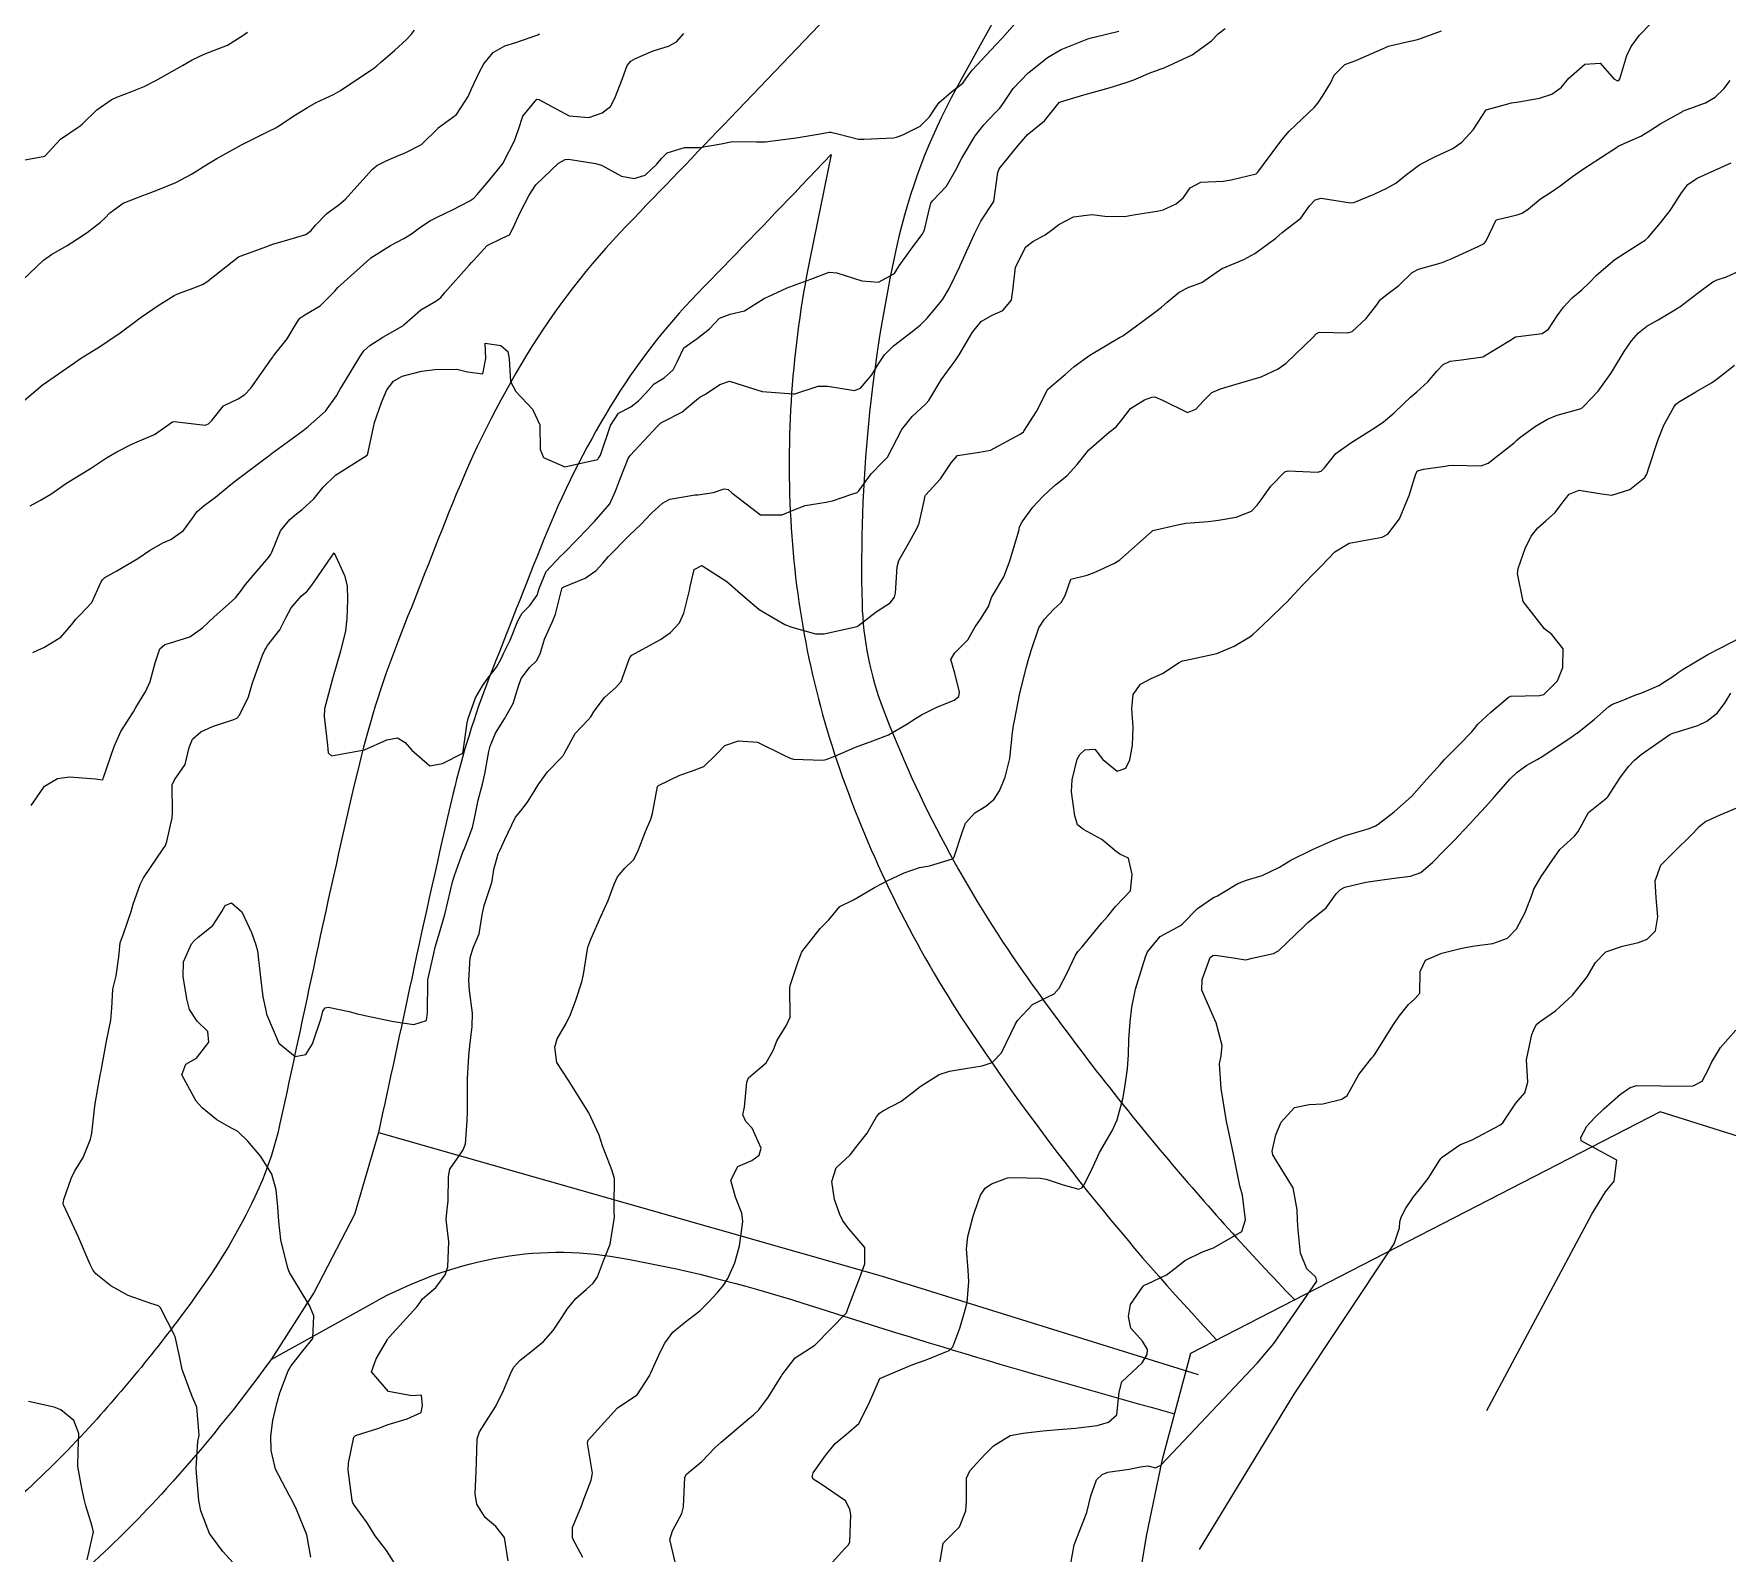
# Model space of a CAD drawing. Header units: metres. Extents: x 318500 to 325275, y 7408834 to 7428799.
# Drawn here: x 322176.2 to 322279.6, y 7417217.8 to 7417310.6 of the extents above; entities that cross this region are included whole.
import ezdxf

# ---------------------------------------------------------------- set-up
doc = ezdxf.new("R2010")
doc.units = ezdxf.units.M
doc.header["$MEASUREMENT"] = 0
for name, color, linetype in [('Area', 45, 'Continuous'), ('Curvas de Nivel 1m', 11, 'Continuous'), ('Curvas de Nivel 5m', 15, 'Continuous'), ('Vias Primárias', 230, 'Continuous'), ('Vias Secundárias', 230, 'Continuous')]:
    doc.layers.add(name, color=color, linetype=linetype)

msp = doc.modelspace()

# ---------------------------------------------------------------- linework, layer by layer
at = {"layer": 'Area'}
msp.add_lwpolyline([(322284, 7417242.11), (322275.54, 7417244.78), (322246.83, 7417230), (322245.09, 7417223.44), (322244.12, 7417218.84), (322243.6, 7417215.64), (322241.89, 7417208.87), (322240.86, 7417204.46), (322240.2, 7417201.65), (322239.09, 7417198.12), (322239.12, 7417197.87), (322238.28, 7417194.77), (322237.51, 7417191.89), (322237.34, 7417190.99), (322235.94, 7417185.11), (322235.8, 7417183.53), (322234.01, 7417176.21), (322231.8, 7417168.02), (322231.28, 7417166.01), (322230.88, 7417163.55)], dxfattribs=at)
at = {"layer": 'Curvas de Nivel 1m', "flags": 128}
for points, elevation in [([(322176.09, 7417272.83), (322176.43, 7417273), (322176.76, 7417273.15), (322177.8, 7417273.78), (322178.45, 7417274.52), (322178.71, 7417274.87), (322178.96, 7417275.12), (322179.69, 7417275.89), (322180.25, 7417277.11), (322180.34, 7417277.27), (322180.49, 7417277.42), (322181.23, 7417277.83), (322182.5, 7417278.58), (322183.22, 7417279.07), (322184.04, 7417279.54), (322184.52, 7417279.74), (322185.29, 7417280.28), (322185.85, 7417281.04), (322186.13, 7417281.45), (322186.55, 7417281.82), (322187.26, 7417282.32), (322188.09, 7417283.01), (322188.57, 7417283.4), (322190.36, 7417284.74), (322190.59, 7417284.91), (322190.62, 7417284.94), (322190.66, 7417284.97), (322191.77, 7417285.79), (322192.61, 7417286.39), (322192.92, 7417286.64), (322193.27, 7417286.94), (322193.97, 7417287.59), (322194.64, 7417288.51), (322194.79, 7417288.78), (322194.86, 7417288.92), (322195.2, 7417289.46), (322196.07, 7417290.9), (322196.32, 7417291.26), (322196.68, 7417291.59), (322197.47, 7417292.11), (322198.7, 7417292.8), (322198.74, 7417292.83), (322198.79, 7417292.87), (322199.79, 7417293.78), (322200.72, 7417294.3), (322201.03, 7417294.53), (322201.27, 7417294.83), (322202.75, 7417296.5), (322202.9, 7417296.66), (322203.03, 7417296.81), (322203.86, 7417297.7), (322204.77, 7417298.16), (322205.21, 7417298.35), (322205.45, 7417298.78), (322205.86, 7417299.71), (322206.41, 7417300.77), (322206.82, 7417301.41), (322208.21, 7417302.74), (322208.61, 7417302.96), (322208.83, 7417302.97), (322210.47, 7417302.71), (322210.83, 7417302.61), (322212.07, 7417301.93), (322212.83, 7417301.79), (322213.5, 7417302), (322214.22, 7417302.67), (322214.5, 7417303.01), (322214.85, 7417303.37), (322215.91, 7417303.7), (322216.85, 7417303.68), (322218.15, 7417303.91), (322218.85, 7417304.05), (322220.31, 7417304.04), (322220.85, 7417304.04), (322222.57, 7417304.27), (322222.86, 7417304.31), (322224.2, 7417304.53), (322224.75, 7417304.63), (322224.86, 7417304.63), (322225.29, 7417304.52), (322226.55, 7417304.2), (322226.86, 7417304.19), (322228.68, 7417304.29), (322228.86, 7417304.32), (322229.26, 7417304.46), (322230.32, 7417305), (322230.88, 7417305.56), (322231.22, 7417306.1), (322231.48, 7417306.43), (322232.23, 7417307.1), (322232.91, 7417307.62), (322233.25, 7417308.08), (322233.49, 7417308.41), (322234.94, 7417309.96), (322235.33, 7417310.38), (322236.09, 7417311.24)], 751), ([(322174.83, 7417302.79), (322176.83, 7417303.16), (322177.79, 7417304.2), (322178.86, 7417304.93), (322178.98, 7417305.01), (322179.13, 7417305.13), (322180, 7417305.99), (322180.88, 7417306.6), (322181.23, 7417306.76), (322182.08, 7417307.09), (322182.89, 7417307.42), (322183.61, 7417307.78), (322184.9, 7417308.52), (322185.24, 7417308.71), (322185.83, 7417309.04), (322186.56, 7417309.39), (322186.92, 7417309.53), (322187.98, 7417309.95), (322188.93, 7417310.53), (322189.2, 7417310.73)], 747), ([(322175.06, 7417295.19), (322176.75, 7417296.8), (322177.23, 7417297.15), (322178.19, 7417297.71), (322178.76, 7417298.06), (322179.4, 7417298.49), (322180.22, 7417299.12), (322180.5, 7417299.39), (322180.79, 7417299.7), (322181.6, 7417300.29), (322182.81, 7417300.75), (322183.04, 7417300.84), (322183.63, 7417301.07), (322184.82, 7417301.56), (322185.79, 7417302.07), (322186.83, 7417302.71), (322187.33, 7417303.02), (322188.84, 7417303.86), (322190.6, 7417304.72), (322190.86, 7417304.85), (322190.94, 7417304.89), (322191.06, 7417304.97), (322192.15, 7417305.68), (322192.88, 7417306.14), (322193.4, 7417306.43), (322194.46, 7417306.93), (322194.89, 7417307.17), (322195.71, 7417307.72), (322196.91, 7417308.52), (322197.12, 7417308.68), (322197.34, 7417308.89), (322198.19, 7417309.61), (322198.93, 7417310.29), (322199.2, 7417310.6), (322199.42, 7417310.86)], 748), ([(322175.57, 7417288.24), (322176.65, 7417289.16), (322178.66, 7417290.56), (322179.01, 7417290.79), (322179.54, 7417291.12), (322180.23, 7417291.56), (322180.68, 7417291.86), (322181.43, 7417292.36), (322182.39, 7417293.08), (322182.56, 7417293.22), (322182.7, 7417293.32), (322183.75, 7417294.03), (322184.72, 7417294.64), (322185, 7417294.77), (322185.72, 7417295.04), (322186.45, 7417295.31), (322186.73, 7417295.48), (322188.66, 7417297), (322188.71, 7417297.04), (322188.75, 7417297.06), (322190.17, 7417297.57), (322190.76, 7417297.79), (322191.68, 7417298.04), (322192.77, 7417298.38), (322193.1, 7417298.62), (322193.37, 7417298.94), (322194.06, 7417299.66), (322194.8, 7417300.2), (322195.19, 7417300.53), (322195.53, 7417300.91), (322196.82, 7417302.34), (322197.12, 7417302.59), (322197.69, 7417302.88), (322198.48, 7417303.23), (322198.84, 7417303.36), (322199.83, 7417303.87), (322200.81, 7417304.84), (322200.83, 7417304.87), (322200.86, 7417304.89), (322201.98, 7417305.71), (322202.69, 7417306.81), (322202.89, 7417307.28), (322203.39, 7417308.32), (322203.64, 7417308.8), (322204.22, 7417309.5), (322204.93, 7417309.9), (322205.6, 7417310.11), (322206.94, 7417310.58), (322207.06, 7417310.64)], 749), ([(322175.99, 7417263.48), (322176.31, 7417263.95), (322176.8, 7417264.67), (322177.59, 7417265.14), (322178.33, 7417265.23), (322179.91, 7417265.11), (322180.33, 7417265.06), (322180.36, 7417265.07), (322180.38, 7417265.11), (322180.41, 7417265.19), (322181.06, 7417267.1), (322181.46, 7417268), (322182.15, 7417269.08), (322182.24, 7417269.22), (322182.39, 7417269.47), (322182.99, 7417270.48), (322183.26, 7417271.07), (322183.56, 7417272.21), (322183.85, 7417273.06), (322184.16, 7417273.33), (322184.44, 7417273.41), (322185.68, 7417273.8), (322186.45, 7417274.34), (322186.81, 7417274.67), (322187.18, 7417275.02), (322187.86, 7417275.62), (322188.48, 7417276.18), (322188.84, 7417276.64), (322189.09, 7417276.99), (322190.51, 7417278.66), (322190.64, 7417278.84), (322190.69, 7417278.97), (322191.22, 7417280.27), (322191.79, 7417280.96), (322192.2, 7417281.3), (322192.55, 7417281.58), (322193.27, 7417282.23), (322193.83, 7417282.93), (322194.58, 7417283.67), (322196.51, 7417284.89), (322196.55, 7417284.93), (322196.59, 7417285.08), (322196.9, 7417286.61), (322196.97, 7417286.89), (322197.4, 7417288.12), (322197.73, 7417288.88), (322198.12, 7417289.41), (322198.66, 7417289.72), (322199.84, 7417290.03), (322200.66, 7417290.13), (322201.99, 7417290.14), (322202.66, 7417289.99), (322203.59, 7417289.87), (322203.77, 7417290.8), (322203.74, 7417291.74), (322204.68, 7417291.6), (322205.12, 7417291.22), (322205.19, 7417290.78), (322205.28, 7417289.4), (322205.61, 7417288.78), (322206.63, 7417287.7), (322207.08, 7417286.75), (322207.09, 7417285.24), (322207.3, 7417284.75), (322208.59, 7417284.19), (322209.04, 7417284.28), (322210.6, 7417284.62), (322210.64, 7417284.67), (322210.66, 7417284.71), (322210.78, 7417284.89), (322211.38, 7417286.7), (322211.87, 7417287.45), (322212.64, 7417287.84), (322213.11, 7417288.21), (322213.52, 7417288.67), (322214.06, 7417289.26), (322214.66, 7417289.61), (322215.21, 7417290.11), (322215.48, 7417290.64), (322215.88, 7417291.45), (322216.69, 7417292.02), (322217.44, 7417292.62), (322218.06, 7417293.26), (322218.71, 7417293.5), (322219.58, 7417293.72), (322220.73, 7417294.44), (322220.81, 7417294.49), (322221.01, 7417294.57), (322222.19, 7417295.11), (322222.74, 7417295.33), (322223.64, 7417295.64), (322224.75, 7417296.07), (322225.23, 7417296.04), (322226.75, 7417295.54), (322227.76, 7417295.47), (322228.75, 7417296), (322228.93, 7417296.3), (322229.03, 7417296.47), (322229.71, 7417297.4), (322230.47, 7417298.44), (322230.57, 7417298.66), (322230.8, 7417299.62), (322230.96, 7417300.29), (322231.06, 7417300.44), (322231.92, 7417301.33), (322232.55, 7417302.42), (322232.64, 7417302.62), (322232.85, 7417303.03), (322233.68, 7417304.41), (322234.2, 7417305.07), (322234.88, 7417305.79), (322235.18, 7417306.1), (322235.38, 7417306.38), (322235.99, 7417307.29), (322236.92, 7417308.25), (322236.98, 7417308.3), (322237.05, 7417308.36), (322238.1, 7417309.18), (322238.93, 7417309.68), (322240.56, 7417310.32), (322240.85, 7417310.41), (322240.94, 7417310.43), (322242.45, 7417310.79)], 752), ([(322188.54, 7417216.99), (322187.7, 7417217.9), (322186.88, 7417219.01), (322186.36, 7417220.39), (322186.24, 7417221.02), (322186.09, 7417222.69), (322186.08, 7417223.02), (322186.18, 7417224.63), (322186.25, 7417225.02), (322186.11, 7417226.72), (322185.99, 7417227.02), (322185.83, 7417227.38), (322185.21, 7417229.03), (322185.05, 7417229.85), (322184.79, 7417231.04), (322183.9, 7417232.79), (322183.77, 7417232.92), (322183.3, 7417233.06), (322181.91, 7417233.55), (322180.86, 7417234.15), (322179.93, 7417234.87), (322179.76, 7417235.11), (322179.6, 7417235.44), (322178.88, 7417237.12), (322177.98, 7417239.05), (322177.94, 7417239.13), (322177.94, 7417239.17), (322177.98, 7417239.41), (322178.43, 7417240.7), (322178.64, 7417241.12), (322179.16, 7417241.98), (322179.62, 7417243.11), (322179.69, 7417243.46), (322179.88, 7417245.11), (322179.9, 7417245.27), (322180.08, 7417246.32), (322180.2, 7417247), (322180.22, 7417247.11), (322180.26, 7417247.27), (322180.6, 7417249.1), (322180.86, 7417250.37), (322180.91, 7417251.1), (322180.98, 7417252.27), (322181.18, 7417253.09), (322181.34, 7417254.25), (322181.43, 7417255.09), (322181.64, 7417255.64), (322182.11, 7417257.08), (322182.14, 7417257.17), (322182.23, 7417257.45), (322182.65, 7417258.67), (322182.86, 7417259.07), (322184.06, 7417260.85), (322184.2, 7417261.05), (322184.22, 7417261.1), (322184.27, 7417261.28), (322184.6, 7417262.74), (322184.63, 7417263.05), (322184.61, 7417264.76), (322184.74, 7417265.05), (322185.39, 7417265.99), (322185.65, 7417267.04), (322185.85, 7417267.54), (322186.36, 7417267.99), (322187.07, 7417268.32), (322188.38, 7417268.75), (322188.55, 7417268.82), (322188.71, 7417269), (322189.26, 7417270.13), (322189.51, 7417270.98), (322190.13, 7417272.68), (322190.27, 7417272.97), (322190.32, 7417273.08), (322190.43, 7417273.26), (322191.19, 7417274.22), (322191.55, 7417274.96), (322191.87, 7417275.56), (322192.48, 7417276.27), (322192.85, 7417276.58), (322193.14, 7417276.94), (322194.51, 7417278.92), (322195.14, 7417277.55), (322195.29, 7417276.91), (322195.32, 7417276.06), (322195.28, 7417274.91), (322195.19, 7417274.17), (322194.89, 7417272.91), (322194.41, 7417271.22), (322194.32, 7417270.92), (322193.91, 7417269.4), (322193.89, 7417268.93), (322194.1, 7417267.17), (322194.11, 7417266.92), (322194.14, 7417266.71), (322194.35, 7417266.53), (322196.36, 7417266.89), (322197.73, 7417267.51), (322198.37, 7417267.63), (322198.84, 7417267.34), (322199.25, 7417266.86), (322200.35, 7417265.91), (322201.12, 7417266.06), (322202.36, 7417266.68), (322202.39, 7417266.78), (322202.39, 7417266.81), (322202.64, 7417268.54), (322202.7, 7417268.81), (322203.14, 7417270.06), (322203.57, 7417270.8), (322203.92, 7417271.29), (322204.43, 7417271.95), (322204.72, 7417272.5), (322204.85, 7417272.78), (322205.26, 7417273.59), (322205.72, 7417274.77), (322205.99, 7417275.24), (322206.47, 7417275.71), (322206.9, 7417276.34), (322207.03, 7417276.75), (322207.46, 7417277.79), (322208.34, 7417278.73), (322208.52, 7417278.89), (322209.43, 7417279.82), (322210.28, 7417280.71), (322210.41, 7417280.85), (322210.54, 7417280.98), (322211.34, 7417281.92), (322211.7, 7417282.69), (322211.93, 7417283.34), (322212.46, 7417284.68), (322212.6, 7417284.88), (322214.26, 7417286.66), (322214.44, 7417286.84), (322214.62, 7417286.95), (322215.75, 7417287.52), (322216.64, 7417288.27), (322216.85, 7417288.43), (322217.2, 7417288.62), (322218.07, 7417289.2), (322218.66, 7417289.42), (322220.34, 7417288.89), (322220.65, 7417288.79), (322222.57, 7417288.63), (322222.65, 7417288.64), (322224.08, 7417289.1), (322224.66, 7417289.11), (322226.3, 7417288.85), (322226.66, 7417288.98), (322227.35, 7417289.8), (322227.77, 7417290.48), (322228.14, 7417291.02), (322228.69, 7417291.57), (322229.83, 7417292.45), (322230.32, 7417292.83), (322230.71, 7417293.24), (322231.26, 7417293.9), (322231.7, 7417294.43), (322232.09, 7417295.07), (322232.73, 7417296.42), (322232.74, 7417296.44), (322232.76, 7417296.48), (322233.63, 7417298.41), (322234.02, 7417299.18), (322234.81, 7417300.39), (322235.05, 7417302.17), (322235.14, 7417302.39), (322236.28, 7417303.8), (322236.76, 7417304.36), (322236.81, 7417304.41), (322236.86, 7417304.46), (322237.91, 7417305.31), (322238.73, 7417306.34), (322238.8, 7417306.43), (322238.89, 7417306.48), (322240.31, 7417306.91), (322240.9, 7417307.07), (322241.87, 7417307.33), (322242.91, 7417307.66), (322243.36, 7417307.83), (322244.4, 7417308.27), (322244.78, 7417308.4), (322244.92, 7417308.45), (322245.22, 7417308.55), (322246.93, 7417309.35), (322248.11, 7417310.21), (322248.53, 7417310.63), (322248.95, 7417310.97)], 753), ([(322193.07, 7417217.56), (322192.83, 7417218.93), (322192.2, 7417220.47), (322191.97, 7417220.94), (322191.75, 7417221.36), (322190.92, 7417222.95), (322190.66, 7417224.09), (322190.64, 7417224.96), (322190.76, 7417225.91), (322190.99, 7417226.96), (322191.18, 7417227.61), (322191.7, 7417228.95), (322191.75, 7417229.05), (322191.85, 7417229.24), (322192.61, 7417230.2), (322193.2, 7417230.93), (322193.27, 7417232.3), (322193, 7417232.93), (322191.93, 7417234.7), (322191.78, 7417234.95), (322191.67, 7417235.22), (322191.25, 7417236.96), (322191.12, 7417238.1), (322191.06, 7417238.96), (322190.96, 7417240), (322190.69, 7417240.96), (322190.03, 7417242.04), (322189.23, 7417242.98), (322188.62, 7417243.57), (322188.05, 7417243.88), (322187.33, 7417244.29), (322186.44, 7417245.02), (322186.07, 7417245.43), (322185.19, 7417247.04), (322185.44, 7417247.69), (322186.1, 7417248.06), (322186.85, 7417249.02), (322186.78, 7417249.68), (322186.13, 7417250.31), (322185.67, 7417251.03), (322185.5, 7417251.68), (322185.28, 7417253.04), (322185.29, 7417253.93), (322185.79, 7417255.03), (322185.97, 7417255.25), (322186.2, 7417255.44), (322187.08, 7417256.15), (322187.63, 7417257.01), (322187.85, 7417257.38), (322188.23, 7417257.54), (322188.87, 7417256.99), (322189.46, 7417255.73), (322189.71, 7417254.98), (322189.81, 7417254.6), (322190, 7417252.97), (322190.15, 7417251.8), (322190.32, 7417250.97), (322190.37, 7417250.74), (322191.13, 7417248.96), (322192.11, 7417248.15), (322192.78, 7417248.27), (322193.17, 7417248.93), (322193.7, 7417250.49), (322193.81, 7417250.92), (322193.95, 7417251.12), (322194.14, 7417251.16), (322195.41, 7417250.9), (322195.99, 7417250.74), (322196.14, 7417250.71), (322196.37, 7417250.65), (322198.13, 7417250.3), (322199.38, 7417250.1), (322200.14, 7417250.35), (322200.2, 7417250.84), (322200.22, 7417252.79), (322200.22, 7417252.84), (322200.59, 7417254.44), (322200.68, 7417254.83), (322200.87, 7417255.5), (322201.26, 7417256.82), (322201.45, 7417257.6), (322201.73, 7417258.82), (322201.85, 7417259.22), (322202.27, 7417260.35), (322202.39, 7417260.69), (322202.44, 7417260.81), (322202.96, 7417262.14), (322203.1, 7417262.8), (322203.3, 7417263.81), (322203.56, 7417264.8), (322203.71, 7417265.43), (322203.96, 7417266.79), (322204.04, 7417267.11), (322204.37, 7417267.9), (322204.91, 7417268.78), (322205.44, 7417269.73), (322205.77, 7417270.77), (322205.94, 7417271.24), (322206.43, 7417271.92), (322206.86, 7417272.33), (322207.09, 7417272.75), (322207.36, 7417273.65), (322207.85, 7417274.74), (322208.03, 7417275.18), (322208.41, 7417276.73), (322208.43, 7417276.79), (322208.49, 7417276.83), (322209.85, 7417277.37), (322210.51, 7417277.84), (322210.93, 7417278.29), (322211.27, 7417278.7), (322212.53, 7417279.98), (322213.26, 7417280.67), (322213.88, 7417281.33), (322214.56, 7417281.97), (322215.01, 7417282.2), (322216.57, 7417282.46), (322216.73, 7417282.47), (322217.69, 7417282.61), (322218.34, 7417282.84), (322218.57, 7417282.8), (322218.81, 7417282.6), (322220.55, 7417281.25), (322221.87, 7417281.24), (322222.55, 7417281.54), (322223.29, 7417281.81), (322224.56, 7417282.03), (322224.96, 7417282.11), (322226.13, 7417282.5), (322226.46, 7417282.61), (322226.57, 7417282.72), (322227.31, 7417283.76), (322228.04, 7417284.48), (322228.31, 7417284.77), (322228.61, 7417285.33), (322229.2, 7417286.46), (322229.82, 7417287.26), (322230.64, 7417288), (322230.85, 7417288.23), (322230.97, 7417288.44), (322231.6, 7417289.5), (322232.26, 7417290.42), (322232.45, 7417290.66), (322232.69, 7417291.02), (322233.51, 7417292.41), (322234.05, 7417293.06), (322234.72, 7417293.45), (322235.36, 7417293.74), (322235.89, 7417294.37), (322236, 7417295.11), (322236.13, 7417296.37), (322236.77, 7417297.62), (322237.19, 7417297.94), (322237.95, 7417298.35), (322238.42, 7417298.71), (322238.79, 7417298.99), (322239.68, 7417299.45), (322240.8, 7417299.59), (322241.6, 7417299.5), (322242.8, 7417299.47), (322243.47, 7417299.6), (322244.8, 7417299.8), (322245.17, 7417299.89), (322245.96, 7417300.24), (322246.41, 7417300.64), (322246.82, 7417301.23), (322247.47, 7417301.58), (322248.83, 7417301.64), (322249.31, 7417301.72), (322250.84, 7417302.08), (322250.89, 7417302.13), (322250.94, 7417302.18), (322251.23, 7417302.56), (322252.41, 7417304.16), (322252.87, 7417304.69), (322254.39, 7417306.13), (322254.62, 7417306.4), (322254.9, 7417306.83), (322255.39, 7417307.63), (322255.61, 7417308.11), (322256.26, 7417308.77), (322256.93, 7417309), (322258.57, 7417309.71), (322258.94, 7417309.89), (322259.71, 7417310.06), (322260.71, 7417310.28), (322260.94, 7417310.36), (322262.17, 7417310.81)], 754), ([(322205.13, 7417217.34), (322204.91, 7417218.77), (322204.38, 7417219.43), (322203.73, 7417219.99), (322203.23, 7417220.8), (322203.11, 7417221.44), (322203.18, 7417222.8), (322203.21, 7417223.37), (322203.25, 7417224.8), (322203.38, 7417225.22), (322203.81, 7417225.9), (322204.38, 7417226.78), (322204.86, 7417227.75), (322205.27, 7417228.77), (322205.47, 7417229.15), (322205.86, 7417229.59), (322206.52, 7417230.1), (322207.29, 7417230.74), (322207.89, 7417231.42), (322208.41, 7417232.21), (322208.74, 7417232.72), (322209.27, 7417233.36), (322209.92, 7417233.93), (322210.33, 7417234.3), (322210.59, 7417234.7), (322210.97, 7417235.67), (322211.36, 7417236.69), (322211.63, 7417238.33), (322211.61, 7417238.69), (322211.61, 7417239.07), (322211.63, 7417240.69), (322211.48, 7417241.23), (322210.9, 7417242.7), (322210.69, 7417243.35), (322210.06, 7417244.71), (322208.81, 7417246.72), (322208.11, 7417247.79), (322207.98, 7417248.73), (322208.13, 7417249.24), (322208.69, 7417250.17), (322208.94, 7417250.72), (322209.27, 7417251.6), (322209.64, 7417252.72), (322209.73, 7417253.16), (322209.98, 7417254.71), (322210.03, 7417254.89), (322210.21, 7417255.36), (322210.79, 7417256.7), (322211.24, 7417257.69), (322211.61, 7417258.69), (322211.82, 7417259.13), (322212.26, 7417259.66), (322212.79, 7417260.16), (322213.06, 7417260.67), (322213.53, 7417261.9), (322213.85, 7417262.66), (322213.96, 7417263), (322214.27, 7417264.65), (322214.3, 7417264.68), (322214.33, 7417264.71), (322215.63, 7417265.35), (322216.34, 7417265.59), (322217.09, 7417265.88), (322217.84, 7417266.61), (322218.37, 7417267.15), (322219.22, 7417267.44), (322220.37, 7417267.35), (322222.02, 7417266.55), (322222.36, 7417266.38), (322222.58, 7417266.32), (322224.36, 7417266.26), (322224.57, 7417266.3), (322225.09, 7417266.51), (322226.37, 7417267.05), (322227.42, 7417267.43), (322228.37, 7417267.81), (322229.49, 7417268.45), (322230.03, 7417268.8), (322230.39, 7417269.03), (322231.33, 7417269.49), (322232.4, 7417269.92), (322232.67, 7417270.14), (322232.72, 7417270.41), (322232.43, 7417271.57), (322232.19, 7417272.41), (322232.44, 7417272.82), (322233.23, 7417273.62), (322233.67, 7417274.4), (322233.99, 7417274.87), (322234.48, 7417275.65), (322234.68, 7417276.19), (322234.79, 7417276.39), (322235.42, 7417277.46), (322235.77, 7417278.37), (322236.3, 7417280.13), (322236.36, 7417280.36), (322236.39, 7417280.51), (322236.55, 7417280.82), (322237.19, 7417281.72), (322237.79, 7417282.34), (322238.19, 7417282.73), (322238.58, 7417283.08), (322239.28, 7417283.63), (322239.9, 7417284.32), (322240.61, 7417285.22), (322241.87, 7417286.29), (322242.29, 7417286.62), (322242.63, 7417287.05), (322243.17, 7417287.75), (322244.03, 7417288.27), (322244.47, 7417288.44), (322244.65, 7417288.46), (322245.13, 7417288.25), (322246.64, 7417287.5), (322247.16, 7417287.7), (322247.62, 7417288.22), (322248.14, 7417288.73), (322248.66, 7417288.95), (322249.63, 7417289.23), (322250.67, 7417289.53), (322251.16, 7417289.68), (322252.18, 7417290.16), (322252.68, 7417290.52), (322254.34, 7417292.13), (322254.52, 7417292.31), (322254.7, 7417292.41), (322256.44, 7417292.36), (322256.71, 7417292.45), (322257.56, 7417293.24), (322258.21, 7417294.08), (322258.43, 7417294.38), (322258.74, 7417294.65), (322259.56, 7417295.25), (322260.38, 7417296.05), (322260.76, 7417296.25), (322262.14, 7417296.65), (322262.77, 7417296.89), (322264.42, 7417297.64), (322264.78, 7417297.82), (322264.89, 7417297.99), (322265.51, 7417299.27), (322266.8, 7417299.58), (322267.1, 7417299.67), (322267.49, 7417299.95), (322268.21, 7417300.56), (322268.83, 7417300.95), (322269.42, 7417301.34), (322270.18, 7417301.92), (322270.84, 7417302.39), (322272.29, 7417303.33), (322272.86, 7417303.69), (322272.97, 7417303.77), (322273.19, 7417303.88), (322274.35, 7417304.39), (322274.87, 7417304.7), (322275.57, 7417305.16), (322276.79, 7417305.83), (322276.85, 7417305.87), (322276.89, 7417305.9), (322278.3, 7417306.41), (322278.9, 7417306.76), (322279.43, 7417307.28), (322279.8, 7417307.79)], 756), ([(322209.7, 7417217.54), (322209.06, 7417218.72), (322209.06, 7417219.38), (322209.62, 7417220.71), (322209.66, 7417220.8), (322209.75, 7417221.11), (322210.2, 7417222.26), (322210.28, 7417222.7), (322209.98, 7417224.52), (322210.02, 7417224.71), (322211.82, 7417226.68), (322213.02, 7417227.48), (322213.78, 7417228.65), (322213.8, 7417228.7), (322213.85, 7417228.82), (322214.43, 7417230.09), (322214.7, 7417230.64), (322215.2, 7417231.32), (322215.89, 7417231.88), (322216.85, 7417232.62), (322217.38, 7417233.14), (322217.92, 7417233.74), (322218.32, 7417234.2), (322218.56, 7417234.59), (322218.98, 7417235.55), (322219.27, 7417236.58), (322219.48, 7417238.08), (322219.42, 7417238.58), (322219.03, 7417239.55), (322218.74, 7417240.59), (322219.17, 7417241.44), (322220.03, 7417241.8), (322220.47, 7417242.13), (322220.59, 7417242.56), (322220.05, 7417243.78), (322219.66, 7417244.18), (322219.48, 7417244.58), (322219.58, 7417245.06), (322219.72, 7417246.58), (322219.82, 7417246.85), (322220.1, 7417247.09), (322220.9, 7417247.77), (322221.36, 7417248.56), (322221.56, 7417249.12), (322222.14, 7417250.07), (322222.37, 7417250.55), (322222.35, 7417252.36), (322222.38, 7417252.55), (322222.83, 7417253.9), (322223.08, 7417254.54), (322224.21, 7417255.97), (322224.74, 7417256.51), (322225.41, 7417257.32), (322226.24, 7417257.73), (322226.73, 7417258), (322227.52, 7417258.48), (322228, 7417258.73), (322228.26, 7417258.86), (322229.34, 7417259.38), (322230.27, 7417259.7), (322230.89, 7417259.81), (322232.28, 7417260.23), (322232.37, 7417260.32), (322232.42, 7417260.41), (322232.87, 7417261.83), (322233.08, 7417262.4), (322233.65, 7417263.05), (322234.32, 7417263.45), (322234.84, 7417263.87), (322235.15, 7417264.38), (322235.51, 7417265.21), (322235.8, 7417266.37), (322235.95, 7417267.94), (322236.02, 7417268.37), (322236.08, 7417268.67), (322236.41, 7417270.36), (322236.81, 7417271.97), (322236.92, 7417272.35), (322237.12, 7417273.02), (322237.57, 7417274.34), (322237.92, 7417274.88), (322238.48, 7417275.49), (322238.92, 7417275.89), (322239.17, 7417276.32), (322239.52, 7417277.31), (322240.51, 7417277.57), (322241.05, 7417277.77), (322242.18, 7417278.29), (322242.52, 7417278.5), (322244.49, 7417280.25), (322244.51, 7417280.28), (322244.54, 7417280.29), (322246.13, 7417280.65), (322246.55, 7417280.73), (322247.91, 7417280.85), (322248.55, 7417280.92), (322249.63, 7417281.11), (322250.56, 7417281.48), (322250.91, 7417281.83), (322251.14, 7417282.17), (322251.74, 7417283), (322252.6, 7417283.87), (322252.81, 7417283.93), (322254.6, 7417283.86), (322254.81, 7417283.91), (322255.02, 7417284.12), (322255.72, 7417285), (322256.62, 7417285.65), (322257.35, 7417286.09), (322258.12, 7417286.59), (322258.63, 7417286.93), (322259.25, 7417287.45), (322259.86, 7417288.05), (322260.27, 7417288.44), (322260.66, 7417288.77), (322261.33, 7417289.37), (322261.89, 7417290.03), (322262.27, 7417290.44), (322262.69, 7417290.63), (322263.39, 7417290.71), (322264.69, 7417290.9), (322266.45, 7417291.96), (322266.59, 7417292.07), (322266.7, 7417292.12), (322268.33, 7417292.32), (322268.71, 7417292.59), (322269.24, 7417293.41), (322269.62, 7417293.93), (322270.16, 7417294.5), (322270.75, 7417294.99), (322271.21, 7417295.45), (322271.64, 7417295.9), (322272.77, 7417296.84), (322273.39, 7417297.26), (322274.36, 7417297.86), (322274.61, 7417298.03), (322274.79, 7417298.2), (322275.56, 7417299.08), (322276.15, 7417299.84), (322276.41, 7417300.24), (322276.83, 7417300.93), (322277.23, 7417301.43), (322277.79, 7417301.82), (322278.84, 7417302.29), (322279.88, 7417302.76)], 757), ([(322215.42, 7417216.91), (322215.02, 7417218.64), (322215.18, 7417219.18), (322215.74, 7417220.24), (322215.85, 7417220.63), (322215.93, 7417222.46), (322216.04, 7417222.63), (322216.98, 7417223.41), (322217.79, 7417224.26), (322217.96, 7417224.43), (322218.15, 7417224.59), (322219.81, 7417225.99), (322220.13, 7417226.25), (322220.46, 7417226.56), (322221.04, 7417227.35), (322221.78, 7417228.55), (322221.81, 7417228.6), (322221.85, 7417228.68), (322222.67, 7417229.74), (322223.88, 7417230.52), (322225.81, 7417232.49), (322225.84, 7417232.55), (322225.9, 7417232.73), (322226.39, 7417234.02), (322226.56, 7417234.48), (322226.93, 7417235.49), (322226.93, 7417236.48), (322225.97, 7417237.6), (322225.59, 7417238.11), (322225.41, 7417238.5), (322225.08, 7417239.42), (322224.92, 7417240.51), (322225.17, 7417241.35), (322226.03, 7417242.14), (322226.19, 7417242.34), (322226.3, 7417242.49), (322227.07, 7417243.46), (322227.64, 7417244.47), (322227.83, 7417244.7), (322228.07, 7417244.85), (322229.13, 7417245.4), (322230.09, 7417246.14), (322230.25, 7417246.27), (322230.47, 7417246.43), (322231.47, 7417247.05), (322232.1, 7417247.26), (322233.08, 7417247.42), (322234.11, 7417247.59), (322234.71, 7417247.79), (322235.28, 7417248.37), (322236.14, 7417250.15), (322236.25, 7417250.36), (322237.17, 7417251.32), (322238.16, 7417251.81), (322238.51, 7417251.98), (322238.81, 7417252.32), (322239.28, 7417253.23), (322239.78, 7417254.31), (322239.95, 7417254.57), (322240.21, 7417254.86), (322241.4, 7417256.29), (322241.78, 7417256.73), (322242.24, 7417257.31), (322242.72, 7417257.8), (322243.16, 7417258.27), (322243.27, 7417259.27), (322243.04, 7417260.27), (322242.52, 7417260.51), (322242.28, 7417260.67), (322241.41, 7417261.42), (322240.3, 7417262.02), (322239.93, 7417262.31), (322239.76, 7417262.86), (322239.57, 7417264.32), (322239.6, 7417265.05), (322239.91, 7417266.31), (322240.06, 7417266.61), (322240.37, 7417266.89), (322240.99, 7417266.93), (322241.48, 7417266.29), (322242.35, 7417265.59), (322242.87, 7417265.76), (322243.12, 7417266.27), (322243.28, 7417267.18), (322243.32, 7417268.27), (322243.25, 7417269.42), (322243.33, 7417270.27), (322243.78, 7417270.9), (322244.43, 7417271.25), (322245.12, 7417271.55), (322246.14, 7417272.23), (322246.34, 7417272.33), (322246.44, 7417272.35), (322246.57, 7417272.36), (322248.45, 7417272.77), (322249.5, 7417273.23), (322250.46, 7417273.8), (322250.67, 7417273.96), (322250.89, 7417274.17), (322251.69, 7417274.94), (322252.48, 7417275.69), (322252.72, 7417275.92), (322252.93, 7417276.14), (322253.68, 7417276.95), (322254.52, 7417277.8), (322254.68, 7417277.96), (322254.81, 7417278.12), (322255.65, 7417278.99), (322256.53, 7417279.51), (322258.31, 7417279.85), (322258.54, 7417279.88), (322258.89, 7417280.06), (322259.61, 7417281), (322260.04, 7417282.05), (322260.19, 7417282.43), (322260.6, 7417283.75), (322260.7, 7417283.94), (322261.07, 7417284.04), (322262.4, 7417284.22), (322262.6, 7417284.26), (322262.87, 7417284.28), (322264.6, 7417284.25), (322265.02, 7417284.4), (322266.62, 7417285.64), (322266.77, 7417285.8), (322266.93, 7417285.96), (322267.92, 7417286.66), (322268.64, 7417287.09), (322269.24, 7417287.34), (322270.65, 7417287.73), (322270.76, 7417287.79), (322270.89, 7417287.91), (322271.75, 7417288.8), (322272.52, 7417289.88), (322272.68, 7417290.15), (322273.34, 7417291.23), (322273.78, 7417291.87), (322274.2, 7417292.37), (322274.71, 7417292.77), (322275.4, 7417293.17), (322276.54, 7417293.83), (322276.66, 7417293.91), (322276.73, 7417293.96), (322277.79, 7417294.77), (322278.76, 7417295.49), (322278.96, 7417295.59), (322279.59, 7417295.79), (322280.38, 7417296.16)], 758), ([(322224.95, 7417217.25), (322225.71, 7417218.1), (322225.91, 7417218.29), (322226.01, 7417218.49), (322226.07, 7417220.15), (322226.02, 7417220.49), (322225.75, 7417221.01), (322224.21, 7417222.07), (322223.77, 7417222.33), (322223.72, 7417222.52), (322223.73, 7417222.56), (322223.77, 7417222.71), (322224.52, 7417223.78), (322225.11, 7417224.5), (322225.81, 7417225.07), (322226.56, 7417225.74), (322226.95, 7417226.48), (322227.24, 7417227.07), (322227.85, 7417228.47), (322229.23, 7417229.08), (322229.86, 7417229.34), (322230.67, 7417229.63), (322231.88, 7417230.11), (322232.08, 7417230.2), (322232.31, 7417230.41), (322232.74, 7417231.56), (322232.99, 7417232.4), (322233.19, 7417233.12), (322233.29, 7417234.4), (322233.25, 7417235.09), (322233.15, 7417236.4), (322233.22, 7417237.15), (322233.56, 7417238.39), (322233.66, 7417238.71), (322234, 7417239.68), (322234.28, 7417240.11), (322234.67, 7417240.38), (322235.65, 7417240.73), (322236.02, 7417240.77), (322237.64, 7417240.71), (322238.01, 7417240.65), (322239.05, 7417240.32), (322240.01, 7417240.04), (322240.19, 7417240.13), (322240.33, 7417240.31), (322240.89, 7417241.43), (322241.28, 7417242.29), (322242.05, 7417243.62), (322242.36, 7417244.28), (322242.71, 7417245.64), (322242.81, 7417246.27), (322242.98, 7417247.39), (322243.04, 7417248.27), (322243.06, 7417249.2), (322243.14, 7417250.27), (322243.25, 7417251.17), (322243.47, 7417252.26), (322243.63, 7417252.8), (322244.08, 7417254.25), (322244.2, 7417254.55), (322244.98, 7417255.48), (322246.22, 7417256.16), (322246.32, 7417256.23), (322247.25, 7417257.2), (322248.24, 7417257.86), (322248.48, 7417257.97), (322248.84, 7417258.19), (322249.72, 7417258.72), (322250.26, 7417258.92), (322251.21, 7417259.22), (322252.27, 7417259.72), (322252.54, 7417259.88), (322252.97, 7417260.14), (322254.29, 7417260.81), (322255.56, 7417261.37), (322256.3, 7417261.65), (322256.64, 7417261.75), (322257.74, 7417262.08), (322258.13, 7417262.24), (322258.3, 7417262.34), (322259.28, 7417263.1), (322260.33, 7417264.04), (322261.27, 7417265.1), (322262.1, 7417266.01), (322262.36, 7417266.29), (322263.21, 7417267.16), (322264.02, 7417267.99), (322264.18, 7417268.19), (322264.39, 7417268.46), (322265.19, 7417269.19), (322266.11, 7417269.96), (322266.26, 7417270.11), (322266.41, 7417270.17), (322268.15, 7417270.2), (322268.42, 7417270.28), (322269.25, 7417271.11), (322269.58, 7417271.92), (322269.6, 7417273.07), (322268.92, 7417273.93), (322268.47, 7417274.28), (322267.16, 7417275.95), (322266.81, 7417277.67), (322266.86, 7417277.96), (322267.29, 7417279.2), (322267.64, 7417279.95), (322268.05, 7417280.45), (322268.55, 7417280.89), (322269.11, 7417281.39), (322269.52, 7417281.93), (322269.98, 7417282.51), (322270.58, 7417282.76), (322271.94, 7417282.53), (322272.58, 7417282.45), (322273.67, 7417282.79), (322274.6, 7417283.53), (322274.72, 7417283.73), (322274.76, 7417283.86), (322274.81, 7417284.06), (322275.41, 7417285.85), (322275.76, 7417286.72), (322276.36, 7417287.83), (322276.48, 7417288), (322276.65, 7417288.14), (322277.71, 7417288.77), (322278.67, 7417289.32), (322278.96, 7417289.51), (322279.29, 7417289.79), (322280.07, 7417290.4)], 759), ([(322239.41, 7417216.6), (322239.72, 7417218.31), (322240.49, 7417220.3), (322240.74, 7417221.31), (322241.08, 7417222.29), (322241.44, 7417222.62), (322241.78, 7417222.76), (322243.09, 7417222.95), (322243.78, 7417223.09), (322244.23, 7417223.14), (322244.7, 7417223.02), (322245.02, 7417223.19), (322250.92, 7417229.44), (322251.92, 7417230.61), (322254.56, 7417234.42), (322254.5, 7417234.67), (322253.95, 7417235.17), (322253.56, 7417236.13), (322253.42, 7417237.57), (322253.38, 7417238.13), (322253.34, 7417238.78), (322253.11, 7417240.13), (322252.04, 7417241.83), (322251.86, 7417242.15), (322251.83, 7417242.36), (322252.05, 7417243.36), (322252.38, 7417244.15), (322253.18, 7417245.03), (322254.08, 7417245.22), (322254.92, 7417245.26), (322256.08, 7417245.55), (322256.4, 7417245.78), (322256.58, 7417246.09), (322257.12, 7417247.06), (322257.92, 7417248.07), (322258.01, 7417248.18), (322258.12, 7417248.32), (322259.19, 7417250.05), (322259.58, 7417250.61), (322260.16, 7417251.32), (322260.53, 7417251.67), (322260.85, 7417252.03), (322260.87, 7417253.35), (322261.19, 7417254.03), (322262.2, 7417254.47), (322263.42, 7417254.78), (322264.21, 7417254.92), (322265.3, 7417255.06), (322266.21, 7417255.39), (322266.75, 7417255.95), (322267.26, 7417256.92), (322267.66, 7417257.94), (322267.82, 7417258.37), (322268.27, 7417259.16), (322268.59, 7417259.61), (322268.79, 7417259.92), (322269.41, 7417260.8), (322270.3, 7417261.61), (322270.52, 7417261.91), (322271.15, 7417263.07), (322272.17, 7417263.88), (322272.27, 7417263.95), (322272.33, 7417264.02), (322273.06, 7417265.16), (322273.6, 7417265.87), (322273.97, 7417266.26), (322274.37, 7417266.6), (322276.12, 7417267.83), (322276.3, 7417267.91), (322276.38, 7417267.93), (322277.83, 7417268.37), (322278.39, 7417268.65), (322279.03, 7417269.16), (322279.5, 7417269.79), (322279.85, 7417270.36)], 761), ([(322247.38, 7417218.03), (322253.16, 7417227.52), (322259.27, 7417236.7), (322259.61, 7417237.68), (322259.62, 7417238.05), (322259.7, 7417238.33), (322259.99, 7417238.89), (322260.45, 7417239.58), (322260.83, 7417240.03), (322261.35, 7417240.69), (322262.04, 7417241.8), (322262.13, 7417241.92), (322262.22, 7417242.01), (322263.3, 7417242.75), (322264.05, 7417243.07), (322265.74, 7417243.96), (322265.92, 7417244.1), (322266.07, 7417244.32), (322266.72, 7417245.31), (322267.27, 7417245.94), (322267.45, 7417246.59), (322267.36, 7417247.94), (322267.69, 7417249.49), (322267.88, 7417249.93), (322267.98, 7417250.1), (322268.14, 7417250.25), (322269.13, 7417250.94), (322270.17, 7417251.91), (322271.07, 7417253.02), (322271.58, 7417253.89), (322272.21, 7417254.54), (322273.24, 7417254.9), (322274.21, 7417255.11), (322274.74, 7417255.32), (322275.25, 7417255.84), (322275.39, 7417256.68), (322275.28, 7417257.84), (322275.23, 7417258.88), (322275.57, 7417259.84), (322276.29, 7417260.55), (322277.57, 7417261.81), (322277.91, 7417262.2), (322278.31, 7417262.51), (322279.19, 7417262.92), (322280.32, 7417263.38)], 762), ([(322264.95, 7417226.53), (322271.36, 7417238.51), (322272.2, 7417239.88), (322272.72, 7417240.54), (322272.89, 7417241.82), (322270.7, 7417243), (322270.68, 7417243.21), (322271.06, 7417243.9), (322271.53, 7417244.42), (322272.08, 7417244.96), (322273.1, 7417245.86), (322273.69, 7417246.26), (322274.1, 7417246.39), (322275.57, 7417246.36), (322276.1, 7417246.34), (322277.54, 7417246.36), (322278.1, 7417246.64), (322278.5, 7417247.41), (322278.66, 7417247.79), (322279.21, 7417248.71), (322280.15, 7417249.77)], 763), ([(322179.4, 7417217.4), (322179.71, 7417218.75), (322179.78, 7417219.03), (322179.79, 7417219.1), (322179.72, 7417219.45), (322179.33, 7417220.7), (322179.23, 7417221.11), (322179.08, 7417221.78), (322178.84, 7417223.11), (322178.85, 7417224.05), (322178.9, 7417225.11), (322178.6, 7417225.91), (322177.81, 7417226.57), (322177.4, 7417226.72), (322175.82, 7417227.08)], 752)]:
    msp.add_lwpolyline(points, dxfattribs=dict(at, elevation=elevation))
at = {"layer": 'Curvas de Nivel 5m', "flags": 128}
for points, elevation in [([(322198.41, 7417216.85), (322197.71, 7417217.98), (322197, 7417218.87), (322196.52, 7417219.67), (322195.74, 7417220.73), (322195.68, 7417220.83), (322195.65, 7417220.89), (322195.61, 7417221.02), (322195.36, 7417222.9), (322195.37, 7417223.3), (322195.71, 7417224.89), (322195.8, 7417225), (322197.23, 7417225.45), (322197.81, 7417225.67), (322198.97, 7417226.01), (322199.82, 7417226.41), (322199.9, 7417226.84), (322199.83, 7417227.46), (322199.25, 7417227.43), (322197.83, 7417227.69), (322196.78, 7417228.88), (322197.06, 7417229.68), (322197.76, 7417230.87), (322197.81, 7417230.94), (322197.88, 7417231.03), (322199.55, 7417232.85), (322199.69, 7417233.05), (322199.91, 7417233.34), (322200.71, 7417234.03), (322201.29, 7417234.82), (322201.44, 7417235.31), (322201.52, 7417236.82), (322201.35, 7417238.19), (322201.4, 7417238.82), (322201.47, 7417239.33), (322201.49, 7417240.82), (322201.58, 7417241.26), (322202.03, 7417241.94), (322202.39, 7417242.45), (322202.52, 7417242.81), (322202.64, 7417244.22), (322202.65, 7417244.8), (322202.66, 7417246.23), (322202.66, 7417246.8), (322202.73, 7417248.18), (322202.79, 7417248.8), (322202.94, 7417249.99), (322202.96, 7417250.8), (322202.77, 7417252.19), (322202.73, 7417252.8), (322202.81, 7417254.19), (322203, 7417254.8), (322203.36, 7417255.64), (322203.55, 7417256.8), (322203.66, 7417257.37), (322204.13, 7417258.79), (322204.15, 7417258.89), (322204.26, 7417259.57), (322204.53, 7417260.53), (322204.65, 7417260.78), (322204.93, 7417261.42), (322205.59, 7417262.77), (322205.91, 7417263.16), (322206.31, 7417263.69), (322206.73, 7417264.35), (322206.97, 7417264.75), (322207.54, 7417265.54), (322208.35, 7417266.38), (322208.52, 7417266.57), (322208.59, 7417266.73), (322209.22, 7417267.88), (322210.01, 7417268.71), (322210.18, 7417268.91), (322210.39, 7417269.26), (322211.02, 7417270.09), (322211.72, 7417270.69), (322212.04, 7417271.07), (322212.43, 7417272.15), (322212.58, 7417272.54), (322212.7, 7417272.68), (322214.45, 7417273.64), (322215.05, 7417274.05), (322215.6, 7417274.64), (322215.88, 7417275.23), (322216.22, 7417276.63), (322216.26, 7417276.86), (322216.51, 7417277.91), (322216.98, 7417278.16), (322218.5, 7417277.17), (322219.17, 7417276.59), (322220.47, 7417275.47), (322222.04, 7417274.55), (322222.46, 7417274.39), (322223.91, 7417273.98), (322224.45, 7417273.98), (322226.37, 7417274.4), (322226.46, 7417274.43), (322226.5, 7417274.45), (322226.55, 7417274.49), (322227.63, 7417275.32), (322228.48, 7417275.87), (322228.74, 7417276.21), (322228.81, 7417276.47), (322228.9, 7417278.08), (322229.01, 7417278.46), (322229.67, 7417279.6), (322230.13, 7417280.45), (322230.25, 7417280.74), (322230.56, 7417282.1), (322230.61, 7417282.4), (322230.63, 7417282.44), (322231.56, 7417283.45), (322232.2, 7417284.42), (322232.6, 7417284.87), (322233.93, 7417285.07), (322234.61, 7417285.2), (322236.43, 7417286.18), (322236.62, 7417286.32), (322236.65, 7417286.36), (322237.42, 7417287.57), (322237.82, 7417288.35), (322238.1, 7417288.9), (322238.67, 7417289.4), (322239.18, 7417289.83), (322239.73, 7417290.32), (322240.69, 7417291), (322242.49, 7417292.08), (322242.7, 7417292.19), (322242.76, 7417292.22), (322242.84, 7417292.28), (322243.91, 7417293.07), (322244.72, 7417293.67), (322245.05, 7417293.93), (322245.4, 7417294.25), (322246.13, 7417294.85), (322246.74, 7417295.15), (322247.52, 7417295.45), (322248.61, 7417296.2), (322248.76, 7417296.29), (322250.1, 7417296.85), (322250.77, 7417297.22), (322252.04, 7417298.16), (322252.44, 7417298.5), (322252.79, 7417298.78), (322253.57, 7417299.37), (322254.1, 7417300.13), (322254.45, 7417300.49), (322254.82, 7417300.6), (322256.6, 7417300.31), (322256.81, 7417300.33), (322258.06, 7417300.84), (322258.83, 7417301.2), (322259.37, 7417301.52), (322260.03, 7417302.05), (322260.85, 7417302.66), (322261.76, 7417303.12), (322262.86, 7417303.63), (322263.42, 7417304.01), (322264.11, 7417304.77), (322264.89, 7417305.99), (322266.45, 7417306.41), (322266.9, 7417306.49), (322268.15, 7417306.7), (322268.91, 7417306.95), (322269.49, 7417307.35), (322269.96, 7417307.92), (322270.93, 7417308.78), (322271.87, 7417308.84), (322272.71, 7417307.88), (322272.92, 7417307.76), (322273.01, 7417307.79), (322273.06, 7417307.88), (322273.49, 7417309.32), (322273.76, 7417309.87), (322274.26, 7417310.56), (322274.96, 7417311.27)], 755), ([(322175.92, 7417281.8), (322176.55, 7417282.14), (322177.19, 7417282.52), (322178.09, 7417283.14), (322178.57, 7417283.45), (322179.62, 7417284.08), (322180.59, 7417284.72), (322181.23, 7417285.1), (322182.13, 7417285.56), (322182.6, 7417285.77), (322183.52, 7417286.15), (322184.62, 7417286.92), (322184.73, 7417286.94), (322186.62, 7417286.73), (322186.83, 7417286.81), (322187.03, 7417287.02), (322187.74, 7417287.91), (322188.64, 7417288.34), (322189.05, 7417288.59), (322189.41, 7417288.99), (322190.67, 7417290.77), (322190.75, 7417290.89), (322190.8, 7417290.97), (322191.64, 7417292.01), (322192.2, 7417292.96), (322192.4, 7417293.26), (322192.71, 7417293.47), (322193.64, 7417294.01), (322194.54, 7417294.92), (322194.73, 7417295.13), (322196.69, 7417296.89), (322196.72, 7417296.92), (322196.75, 7417296.95), (322197.94, 7417297.7), (322198.77, 7417298.14), (322199.22, 7417298.42), (322199.79, 7417298.85), (322200.39, 7417299.24), (322200.79, 7417299.44), (322201.73, 7417299.89), (322202.8, 7417300.44), (322203.03, 7417300.59), (322203.25, 7417300.81), (322203.96, 7417301.66), (322204.83, 7417302.74), (322204.86, 7417302.79), (322205.53, 7417304.1), (322205.76, 7417304.78), (322206.04, 7417305.61), (322206.89, 7417306.65), (322207.01, 7417306.63), (322208.87, 7417305.63), (322210.07, 7417305.52), (322210.88, 7417305.8), (322211.39, 7417306.19), (322211.66, 7417306.7), (322212.12, 7417307.91), (322212.4, 7417308.69), (322212.64, 7417308.96), (322212.92, 7417309.12), (322213.99, 7417309.6), (322214.93, 7417309.88), (322215.43, 7417310.15), (322215.87, 7417310.65)], 750), ([(322231.43, 7417216.68), (322231.72, 7417218.41), (322232.72, 7417219.41), (322233.11, 7417220.4), (322233.14, 7417221), (322233.14, 7417222.4), (322233.34, 7417222.83), (322233.78, 7417223.31), (322234.3, 7417223.87), (322234.8, 7417224.37), (322235.81, 7417224.99), (322236.61, 7417225.15), (322237.81, 7417225.28), (322238.76, 7417225.37), (322239.81, 7417225.44), (322241.13, 7417225.61), (322241.82, 7417225.81), (322242.34, 7417226.27), (322242.47, 7417227.64), (322242.64, 7417228.27), (322243.26, 7417228.86), (322243.87, 7417229.44), (322244.19, 7417229.94), (322244.21, 7417230.25), (322243.89, 7417230.76), (322243.19, 7417231.55), (322243.05, 7417232.26), (322243.17, 7417233), (322243.93, 7417234.13), (322244, 7417234.18), (322244.17, 7417234.25), (322245.36, 7417234.81), (322245.95, 7417235.26), (322246.49, 7417235.68), (322247.56, 7417236.21), (322247.96, 7417236.36), (322248.23, 7417236.46), (322249.97, 7417237.46), (322250.2, 7417238.17), (322250, 7417239.69), (322249.87, 7417240.17), (322249.83, 7417240.36), (322249.45, 7417242.18), (322249.22, 7417243.35), (322249.04, 7417244.19), (322248.83, 7417245.44), (322248.7, 7417246.19), (322248.61, 7417247.7), (322248.7, 7417248.19), (322248.77, 7417248.83), (322248.4, 7417250.2), (322248.15, 7417250.76), (322247.53, 7417252.21), (322247.54, 7417252.85), (322248.04, 7417254.2), (322248.2, 7417254.32), (322248.34, 7417254.34), (322249.45, 7417254.18), (322250.2, 7417254.05), (322250.3, 7417254.07), (322250.59, 7417254.17), (322251.91, 7417254.45), (322252.2, 7417254.6), (322253.79, 7417256.13), (322254, 7417256.34), (322254.23, 7417256.53), (322255.12, 7417257.23), (322255.73, 7417258.1), (322255.99, 7417258.36), (322256.26, 7417258.5), (322257.54, 7417258.8), (322258.26, 7417258.91), (322259.27, 7417259.05), (322260.27, 7417259.17), (322260.91, 7417259.39), (322261.63, 7417260.02), (322262.29, 7417260.7), (322262.94, 7417261.35), (322263.55, 7417262), (322263.92, 7417262.38), (322264.31, 7417262.81), (322264.88, 7417263.43), (322265.36, 7417263.97), (322265.82, 7417264.49), (322266.35, 7417265.09), (322266.79, 7417265.52), (322267.39, 7417265.95), (322268.02, 7417266.29), (322268.37, 7417266.5), (322270.16, 7417267.7), (322270.38, 7417267.86), (322270.45, 7417267.91), (322271.52, 7417268.76), (322272.4, 7417269.54), (322272.61, 7417269.67), (322273.1, 7417269.87), (322274.04, 7417270.24), (322274.42, 7417270.37), (322275.46, 7417270.81), (322276.43, 7417271.45), (322276.64, 7417271.62), (322276.93, 7417271.82), (322278.45, 7417272.71), (322279.15, 7417273.09), (322280.46, 7417273.76)], 760)]:
    msp.add_lwpolyline(points, dxfattribs=dict(at, elevation=elevation))
at = {"layer": 'Vias Primárias'}
for points in [[(322287.56, 7417375.18), (322277.8, 7417366.88), (322258.73, 7417347.91), (322239.54, 7417327.27), (322218.7, 7417305.49, -0.001625), (322212.39, 7417298.93, 0.055853), (322206.26, 7417291, 0.041623), (322201.73, 7417281.93, 0.001921), (322198.39, 7417273.48, 0.03532), (322195.92, 7417265.55, 0.00507), (322193.37, 7417254.18, -0.000739), (322191.19, 7417244.05, -0.057804), (322189.66, 7417239.58, -0.043926), (322186.24, 7417233.79, -0.028753), (322179.78, 7417225.76, -0.048034), (322170.8, 7417217.57, -0.020875)], [(322237.67, 7417316.63), (322232.5, 7417307.25, 0.071224), (322228.89, 7417297.7, 0.061189), (322226.76, 7417275.83, 0.085419), (322228.05, 7417269.37, 0.062097), (322236.61, 7417253.32, 0.02129), (322245.24, 7417242.12, 0.016812), (322253.2, 7417233.28, 0.425235)], [(322224.87, 7417303.26), (322223.04, 7417301.34, -0.001625), (322216.7, 7417294.76, 0.055853), (322211.39, 7417287.88, 0.041623), (322207.3, 7417279.7, 0.001921), (322203.98, 7417271.3, 0.03532), (322201.76, 7417264.17, 0.00507), (322199.24, 7417252.92, -0.000686), (322197.21, 7417243.51)], [(322224.87, 7417303.26), (322223.57, 7417296.86, 0.066129), (322222.43, 7417280.43, 0.072244), (322225.74, 7417264.73, 0.059764), (322233.43, 7417249.63, 0.042032), (322248.45, 7417230.83, 7.025049)], [(322197.21, 7417243.51), (322195.75, 7417238.49), (322193.28, 7417233.75), (322190.65, 7417229.64, -0.026643), (322184.23, 7417221.73, -0.048034), (322174.4, 7417212.77, -0.020875), (322166.74, 7417207.51, -0.03731), (322155.77, 7417201.72, 0.004434), (322149.77, 7417199.05, -0.040104), (322145.25, 7417197.4, -0.042748), (322132.68, 7417195.08, 0.013456), (322125.38, 7417194.17, 0.02329), (322111.56, 7417191.4, 0.0743), (322104.83, 7417188.61, 0.012301), (322096.73, 7417183.47, 0.063444), (322090.54, 7417178.07, -0.020747), (322081.62, 7417168.86, 0.03635), (322078.58, 7417165.51, 0.040325), (322074.22, 7417158.91, -0.007568)]]:
    msp.add_lwpolyline(points, format="xyb", dxfattribs=at)
at = {"layer": 'Vias Secundárias'}
msp.add_lwpolyline([(322197.21, 7417243.51), (322227.92, 7417234.76), (322247.31, 7417228.72)], dxfattribs=at)
msp.add_lwpolyline([(322190.65, 7417229.64), (322196.97, 7417233.15, -0.078361), (322204.27, 7417235.81, -0.092394), (322211.85, 7417235.88, -0.034127), (322223.15, 7417233.08, 0.011396), (322245.86, 7417226.33, 3.102171)], format="xyb", dxfattribs=at)

doc.saveas('drawing.dxf')
